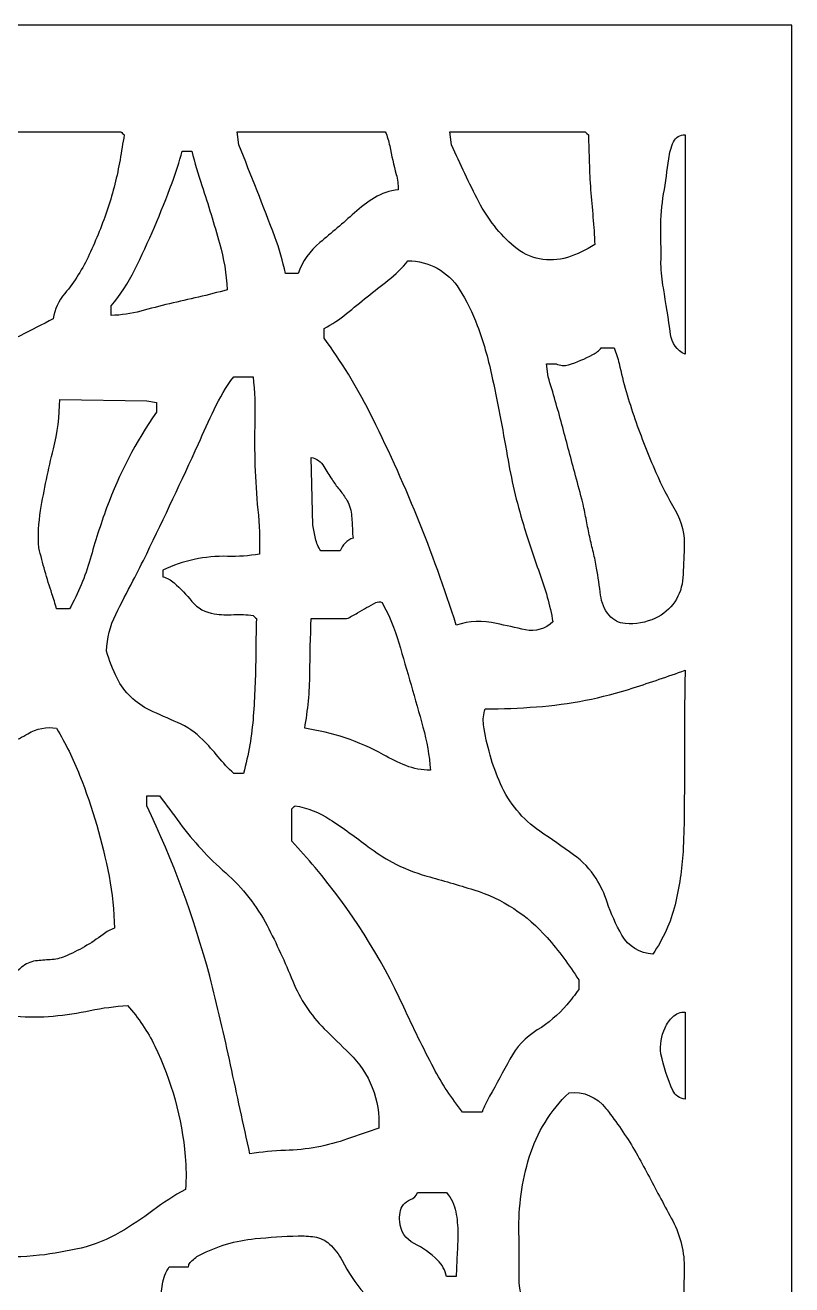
# Model space of a CAD drawing. Header units: centimetres. Extents: x -15.8 to -8.8, y -2 to 9.
# Drawn here: x -13 to -8.79, y 2.09 to 9 of the extents above; entities that cross this region are included whole.
import ezdxf

# ---------------------------------------------------------------- set-up
doc = ezdxf.new("R2010")
doc.units = ezdxf.units.CM
doc.header["$MEASUREMENT"] = 0
doc.layers.add('layer 1', color=7, linetype='Continuous')

msp = doc.modelspace()

# ---------------------------------------------------------------- linework, layer by layer
at = {"layer": 'layer 1', "color": 250}
for points, knots in [([(-15.79029, 9.00077), (-15.79029, 9.00077), (-8.78773, 9.00077), (-8.78773, 9.00077), (-8.78773, 9.00077), (-8.78773, 9.00077), (-8.78773, -1.97621), (-8.78773, -1.97621), (-8.78773, -1.97621), (-8.78773, -1.97621), (-15.79029, -1.97621), (-15.79029, -1.97621), (-15.79029, -1.97621), (-15.79029, -1.97621), (-15.79029, 9.00077), (-15.79029, 9.00077)], [0, 0, 0, 0, 0.2, 0.2, 0.2, 0.2, 0.4, 0.4, 0.4, 0.4, 0.6, 0.6, 0.6, 0.6, 1, 1, 1, 1]), ([(-13.90566, 8.4159), (-13.9185, 8.31853), (-13.93026, 8.22102), (-13.94095, 8.12339), (-13.94095, 8.12339), (-13.95166, 8.02558), (-13.96368, 7.92793), (-13.97699, 7.83045), (-13.97699, 7.83045), (-13.99147, 7.73325), (-14.00783, 7.63634), (-14.02605, 7.53978), (-14.02605, 7.53978), (-14.04428, 7.44315), (-14.05727, 7.34561), (-14.06498, 7.24758), (-14.06498, 7.24758), (-13.99053, 7.22092), (-13.91215, 7.20702), (-13.83308, 7.20644), (-13.83308, 7.20644), (-13.70085, 7.20547), (-13.56864, 7.2039), (-13.43644, 7.20172), (-13.43644, 7.20172), (-13.29349, 7.19937), (-13.15219, 7.23181), (-13.02459, 7.29629), (-13.02459, 7.29629), (-12.96404, 7.32689), (-12.90368, 7.35785), (-12.84351, 7.38919), (-12.84351, 7.38919), (-12.83506, 7.44007), (-12.81327, 7.48783), (-12.78037, 7.52756), (-12.78037, 7.52756), (-12.72641, 7.59273), (-12.68106, 7.66456), (-12.64543, 7.7413), (-12.64543, 7.7413), (-12.60686, 7.82436), (-12.57296, 7.9095), (-12.54387, 7.99634), (-12.54387, 7.99634), (-12.51477, 8.08323), (-12.49234, 8.17222), (-12.47681, 8.26253), (-12.47681, 8.26253), (-12.46903, 8.30773), (-12.46143, 8.35296), (-12.454, 8.39823), (-12.454, 8.39823), (-12.45697, 8.40117), (-12.45993, 8.40412), (-12.46288, 8.40707), (-12.46288, 8.40707), (-12.46582, 8.41002), (-12.46877, 8.41296), (-12.47171, 8.4159), (-12.47171, 8.4159), (-12.47171, 8.4159), (-13.90566, 8.4159), (-13.90566, 8.4159), (-13.90566, 8.4159), (-13.90566, 8.4159), (-13.90566, 8.4159), (-13.90566, 8.4159)], [0, 0, 0, 0, 0.0555556, 0.0555556, 0.0555556, 0.0555556, 0.1111111, 0.1111111, 0.1111111, 0.1111111, 0.1666667, 0.1666667, 0.1666667, 0.1666667, 0.2222222, 0.2222222, 0.2222222, 0.2222222, 0.2777778, 0.2777778, 0.2777778, 0.2777778, 0.3333333, 0.3333333, 0.3333333, 0.3333333, 0.3888889, 0.3888889, 0.3888889, 0.3888889, 0.4444444, 0.4444444, 0.4444444, 0.4444444, 0.5, 0.5, 0.5, 0.5, 0.5555556, 0.5555556, 0.5555556, 0.5555556, 0.6111111, 0.6111111, 0.6111111, 0.6111111, 0.6666667, 0.6666667, 0.6666667, 0.6666667, 0.7222222, 0.7222222, 0.7222222, 0.7222222, 0.7777778, 0.7777778, 0.7777778, 0.7777778, 0.8333333, 0.8333333, 0.8333333, 0.8333333, 0.8888889, 0.8888889, 0.8888889, 0.8888889, 1, 1, 1, 1]), ([(-11.49806, 7.63699), (-11.47552, 7.70385), (-11.43447, 7.76299), (-11.37972, 7.8075), (-11.37972, 7.8075), (-11.31511, 7.86002), (-11.25189, 7.91421), (-11.19013, 7.97005), (-11.19013, 7.97005), (-11.15597, 8.00092), (-11.11903, 8.02859), (-11.07979, 8.05269), (-11.07979, 8.05269), (-11.04015, 8.07703), (-10.99557, 8.09226), (-10.94933, 8.09726), (-10.94933, 8.09726), (-10.94908, 8.1257), (-10.95268, 8.15405), (-10.96006, 8.18153), (-10.96006, 8.18153), (-10.9739, 8.23314), (-10.98592, 8.28522), (-10.9961, 8.33768), (-10.9961, 8.33768), (-11.00131, 8.36453), (-11.00936, 8.39075), (-11.0201, 8.4159), (-11.0201, 8.4159), (-11.0201, 8.4159), (-11.83441, 8.4159), (-11.83441, 8.4159), (-11.83441, 8.4159), (-11.83441, 8.4159), (-11.82522, 8.3443), (-11.82522, 8.3443), (-11.82522, 8.3443), (-11.75649, 8.17657), (-11.69023, 8.00783), (-11.62645, 7.83816), (-11.62645, 7.83816), (-11.60187, 7.77277), (-11.58263, 7.70548), (-11.56892, 7.63699), (-11.56892, 7.63699), (-11.56892, 7.63699), (-11.49806, 7.63699), (-11.49806, 7.63699)], [0, 0, 0, 0, 0.0769231, 0.0769231, 0.0769231, 0.0769231, 0.1538462, 0.1538462, 0.1538462, 0.1538462, 0.2307692, 0.2307692, 0.2307692, 0.2307692, 0.3076923, 0.3076923, 0.3076923, 0.3076923, 0.3846154, 0.3846154, 0.3846154, 0.3846154, 0.4615385, 0.4615385, 0.4615385, 0.4615385, 0.5384615, 0.5384615, 0.5384615, 0.5384615, 0.6153846, 0.6153846, 0.6153846, 0.6153846, 0.6923077, 0.6923077, 0.6923077, 0.6923077, 0.7692308, 0.7692308, 0.7692308, 0.7692308, 0.8461538, 0.8461538, 0.8461538, 0.8461538, 1, 1, 1, 1]), ([(-9.92253, 8.4159), (-9.92253, 8.4159), (-10.66608, 8.4159), (-10.66608, 8.4159), (-10.66608, 8.4159), (-10.66608, 8.4159), (-10.65637, 8.34386), (-10.65637, 8.34386), (-10.65637, 8.34386), (-10.60974, 8.23783), (-10.55974, 8.13333), (-10.50643, 8.03049), (-10.50643, 8.03049), (-10.458, 7.93707), (-10.39199, 7.85392), (-10.31197, 7.78558), (-10.31197, 7.78558), (-10.23131, 7.71672), (-10.12098, 7.69425), (-10.01985, 7.72618), (-10.01985, 7.72618), (-9.96687, 7.74289), (-9.91633, 7.76646), (-9.86948, 7.79631), (-9.86948, 7.79631), (-9.87173, 7.84653), (-9.87509, 7.89669), (-9.87957, 7.94676), (-9.87957, 7.94676), (-9.88404, 7.99682), (-9.88837, 8.04689), (-9.89257, 8.09697), (-9.89257, 8.09697), (-9.89613, 8.1471), (-9.89863, 8.1973), (-9.90006, 8.24754), (-9.90006, 8.24754), (-9.90149, 8.29777), (-9.90309, 8.348), (-9.90485, 8.39823), (-9.90485, 8.39823), (-9.90485, 8.39823), (-9.9137, 8.40707), (-9.9137, 8.40707), (-9.9137, 8.40707), (-9.9137, 8.40707), (-9.92253, 8.4159), (-9.92253, 8.4159)], [0, 0, 0, 0, 0.0769231, 0.0769231, 0.0769231, 0.0769231, 0.1538462, 0.1538462, 0.1538462, 0.1538462, 0.2307692, 0.2307692, 0.2307692, 0.2307692, 0.3076923, 0.3076923, 0.3076923, 0.3076923, 0.3846154, 0.3846154, 0.3846154, 0.3846154, 0.4615385, 0.4615385, 0.4615385, 0.4615385, 0.5384615, 0.5384615, 0.5384615, 0.5384615, 0.6153846, 0.6153846, 0.6153846, 0.6153846, 0.6923077, 0.6923077, 0.6923077, 0.6923077, 0.7692308, 0.7692308, 0.7692308, 0.7692308, 0.8461538, 0.8461538, 0.8461538, 0.8461538, 1, 1, 1, 1]), ([(-9.37379, 8.39823), (-9.4008, 8.39985), (-9.426, 8.38471), (-9.43721, 8.36008), (-9.43721, 8.36008), (-9.45064, 8.3306), (-9.45956, 8.29927), (-9.46366, 8.26713), (-9.46366, 8.26713), (-9.47184, 8.20312), (-9.48115, 8.13926), (-9.49157, 8.07559), (-9.49157, 8.07559), (-9.50201, 8.01181), (-9.50722, 7.94729), (-9.50713, 7.88265), (-9.50713, 7.88265), (-9.5071, 7.85054), (-9.50667, 7.81843), (-9.50588, 7.78632), (-9.50588, 7.78632), (-9.50508, 7.75421), (-9.5053, 7.72209), (-9.50651, 7.68999), (-9.50651, 7.68999), (-9.50532, 7.64574), (-9.50088, 7.60165), (-9.49324, 7.55805), (-9.49324, 7.55805), (-9.47841, 7.47348), (-9.46531, 7.38861), (-9.45394, 7.3035), (-9.45394, 7.3035), (-9.44755, 7.25584), (-9.41738, 7.21473), (-9.37379, 7.19442), (-9.37379, 7.19442), (-9.37379, 7.19442), (-9.37379, 8.39823), (-9.37379, 8.39823)], [0, 0, 0, 0, 0.0909091, 0.0909091, 0.0909091, 0.0909091, 0.1818182, 0.1818182, 0.1818182, 0.1818182, 0.2727273, 0.2727273, 0.2727273, 0.2727273, 0.3636364, 0.3636364, 0.3636364, 0.3636364, 0.4545455, 0.4545455, 0.4545455, 0.4545455, 0.5454545, 0.5454545, 0.5454545, 0.5454545, 0.6363636, 0.6363636, 0.6363636, 0.6363636, 0.7272727, 0.7272727, 0.7272727, 0.7272727, 0.8181818, 0.8181818, 0.8181818, 0.8181818, 1, 1, 1, 1]), ([(-12.13535, 8.3097), (-12.15138, 8.2506), (-12.17003, 8.19223), (-12.19124, 8.13478), (-12.19124, 8.13478), (-12.25144, 7.97176), (-12.32014, 7.81199), (-12.39706, 7.65616), (-12.39706, 7.65616), (-12.43173, 7.58594), (-12.47463, 7.52008), (-12.52486, 7.45999), (-12.52486, 7.45999), (-12.52486, 7.45999), (-12.52486, 7.4069), (-12.52486, 7.4069), (-12.52486, 7.4069), (-12.47033, 7.40908), (-12.41621, 7.41717), (-12.36343, 7.43105), (-12.36343, 7.43105), (-12.31081, 7.4449), (-12.25811, 7.45842), (-12.20533, 7.47163), (-12.20533, 7.47163), (-12.15218, 7.48407), (-12.09899, 7.49629), (-12.04574, 7.50831), (-12.04574, 7.50831), (-11.99267, 7.52029), (-11.93993, 7.53369), (-11.88758, 7.54851), (-11.88758, 7.54851), (-11.89274, 7.63472), (-11.90707, 7.72013), (-11.93032, 7.80331), (-11.93032, 7.80331), (-11.96006, 7.9097), (-11.99236, 8.01536), (-12.0272, 8.12019), (-12.0272, 8.12019), (-12.04795, 8.18264), (-12.06633, 8.24585), (-12.08229, 8.3097), (-12.08229, 8.3097), (-12.08229, 8.3097), (-12.13535, 8.3097), (-12.13535, 8.3097), (-12.13535, 8.3097), (-12.13535, 8.3097), (-12.13535, 8.3097), (-12.13535, 8.3097)], [0, 0, 0, 0, 0.0714286, 0.0714286, 0.0714286, 0.0714286, 0.1428571, 0.1428571, 0.1428571, 0.1428571, 0.2142857, 0.2142857, 0.2142857, 0.2142857, 0.2857143, 0.2857143, 0.2857143, 0.2857143, 0.3571429, 0.3571429, 0.3571429, 0.3571429, 0.4285714, 0.4285714, 0.4285714, 0.4285714, 0.5, 0.5, 0.5, 0.5, 0.5714286, 0.5714286, 0.5714286, 0.5714286, 0.6428571, 0.6428571, 0.6428571, 0.6428571, 0.7142857, 0.7142857, 0.7142857, 0.7142857, 0.7857143, 0.7857143, 0.7857143, 0.7857143, 0.8571429, 0.8571429, 0.8571429, 0.8571429, 1, 1, 1, 1]), ([(-11.35643, 7.33605), (-11.35643, 7.33605), (-11.35643, 7.28299), (-11.35643, 7.28299), (-11.35643, 7.28299), (-11.26197, 7.15478), (-11.17844, 7.01885), (-11.10674, 6.87665), (-11.10674, 6.87665), (-10.91697, 6.50034), (-10.75776, 6.1093), (-10.63067, 5.70746), (-10.63067, 5.70746), (-10.55942, 5.73045), (-10.48323, 5.73371), (-10.41026, 5.71692), (-10.41026, 5.71692), (-10.35724, 5.7047), (-10.30411, 5.69292), (-10.2509, 5.68155), (-10.2509, 5.68155), (-10.19631, 5.66991), (-10.13956, 5.68624), (-10.09956, 5.72517), (-10.09956, 5.72517), (-10.11665, 5.81682), (-10.1414, 5.90686), (-10.17356, 5.99437), (-10.17356, 5.99437), (-10.20567, 6.08173), (-10.23512, 6.17006), (-10.2619, 6.25921), (-10.2619, 6.25921), (-10.29911, 6.38317), (-10.32869, 6.50932), (-10.35045, 6.6369), (-10.35045, 6.6369), (-10.37593, 6.78631), (-10.40467, 6.93514), (-10.43662, 7.08331), (-10.43662, 7.08331), (-10.45634, 7.17473), (-10.48257, 7.2646), (-10.51513, 7.35228), (-10.51513, 7.35228), (-10.54108, 7.42212), (-10.57422, 7.48906), (-10.61404, 7.55204), (-10.61404, 7.55204), (-10.67527, 7.64885), (-10.78163, 7.70762), (-10.89617, 7.70784), (-10.89617, 7.70784), (-10.92757, 7.66758), (-10.9639, 7.63142), (-11.0043, 7.60021), (-11.0043, 7.60021), (-11.08151, 7.54056), (-11.15772, 7.47964), (-11.23291, 7.41747), (-11.23291, 7.41747), (-11.27103, 7.38596), (-11.31245, 7.35865), (-11.35643, 7.33605), (-11.35643, 7.33605), (-11.35643, 7.33605), (-11.35643, 7.33605), (-11.35643, 7.33605)], [0, 0, 0, 0, 0.0555556, 0.0555556, 0.0555556, 0.0555556, 0.1111111, 0.1111111, 0.1111111, 0.1111111, 0.1666667, 0.1666667, 0.1666667, 0.1666667, 0.2222222, 0.2222222, 0.2222222, 0.2222222, 0.2777778, 0.2777778, 0.2777778, 0.2777778, 0.3333333, 0.3333333, 0.3333333, 0.3333333, 0.3888889, 0.3888889, 0.3888889, 0.3888889, 0.4444444, 0.4444444, 0.4444444, 0.4444444, 0.5, 0.5, 0.5, 0.5, 0.5555556, 0.5555556, 0.5555556, 0.5555556, 0.6111111, 0.6111111, 0.6111111, 0.6111111, 0.6666667, 0.6666667, 0.6666667, 0.6666667, 0.7222222, 0.7222222, 0.7222222, 0.7222222, 0.7777778, 0.7777778, 0.7777778, 0.7777778, 0.8333333, 0.8333333, 0.8333333, 0.8333333, 0.8888889, 0.8888889, 0.8888889, 0.8888889, 1, 1, 1, 1]), ([(-9.83405, 7.22986), (-9.84683, 7.21445), (-9.86246, 7.20166), (-9.88009, 7.19219), (-9.88009, 7.19219), (-9.92279, 7.16925), (-9.96764, 7.15053), (-10.01397, 7.13629), (-10.01397, 7.13629), (-10.03642, 7.12939), (-10.06067, 7.1312), (-10.08185, 7.14135), (-10.08185, 7.14135), (-10.08185, 7.14135), (-10.13498, 7.14135), (-10.13498, 7.14135), (-10.13498, 7.14135), (-10.13498, 7.14135), (-10.12579, 7.06972), (-10.12579, 7.06972), (-10.12579, 7.06972), (-10.09871, 6.98299), (-10.07349, 6.8957), (-10.05018, 6.80789), (-10.05018, 6.80789), (-10.02692, 6.72028), (-10.00358, 6.6327), (-9.98018, 6.54514), (-9.98018, 6.54514), (-9.96661, 6.49666), (-9.95346, 6.44806), (-9.9407, 6.39936), (-9.9407, 6.39936), (-9.93831, 6.39026), (-9.93608, 6.38111), (-9.93401, 6.37193), (-9.93401, 6.37193), (-9.92749, 6.34156), (-9.9213, 6.31112), (-9.91544, 6.28062), (-9.91544, 6.28062), (-9.90971, 6.25078), (-9.90372, 6.22098), (-9.89748, 6.19124), (-9.89748, 6.19124), (-9.89118, 6.16274), (-9.88454, 6.13432), (-9.87754, 6.10598), (-9.87754, 6.10598), (-9.87054, 6.07764), (-9.86451, 6.04906), (-9.85946, 6.02031), (-9.85946, 6.02031), (-9.85125, 5.97082), (-9.84406, 5.92117), (-9.8379, 5.87139), (-9.8379, 5.87139), (-9.83289, 5.83092), (-9.81647, 5.79275), (-9.79053, 5.76129), (-9.79053, 5.76129), (-9.76858, 5.73468), (-9.73678, 5.71816), (-9.70239, 5.71553), (-9.70239, 5.71553), (-9.64568, 5.71117), (-9.58881, 5.72141), (-9.53718, 5.74527), (-9.53718, 5.74527), (-9.44945, 5.78565), (-9.39133, 5.87118), (-9.38619, 5.96762), (-9.38619, 5.96762), (-9.38331, 6.0214), (-9.38066, 6.07519), (-9.37823, 6.12899), (-9.37823, 6.12899), (-9.37491, 6.20241), (-9.39257, 6.27522), (-9.42916, 6.33896), (-9.42916, 6.33896), (-9.46755, 6.40585), (-9.50263, 6.47459), (-9.53427, 6.54493), (-9.53427, 6.54493), (-9.57643, 6.64144), (-9.61486, 6.73955), (-9.64948, 6.83903), (-9.64948, 6.83903), (-9.68411, 6.93855), (-9.71317, 7.03992), (-9.73654, 7.14266), (-9.73654, 7.14266), (-9.74328, 7.17234), (-9.7522, 7.20148), (-9.76321, 7.22986), (-9.76321, 7.22986), (-9.76321, 7.22986), (-9.83405, 7.22986), (-9.83405, 7.22986), (-9.83405, 7.22986), (-9.83405, 7.22986), (-9.83405, 7.22986), (-9.83405, 7.22986)], [0, 0, 0, 0, 0.037037, 0.037037, 0.037037, 0.037037, 0.0740741, 0.0740741, 0.0740741, 0.0740741, 0.1111111, 0.1111111, 0.1111111, 0.1111111, 0.1481481, 0.1481481, 0.1481481, 0.1481481, 0.1851852, 0.1851852, 0.1851852, 0.1851852, 0.2222222, 0.2222222, 0.2222222, 0.2222222, 0.2592593, 0.2592593, 0.2592593, 0.2592593, 0.2962963, 0.2962963, 0.2962963, 0.2962963, 0.3333333, 0.3333333, 0.3333333, 0.3333333, 0.3703704, 0.3703704, 0.3703704, 0.3703704, 0.4074074, 0.4074074, 0.4074074, 0.4074074, 0.4444444, 0.4444444, 0.4444444, 0.4444444, 0.4814815, 0.4814815, 0.4814815, 0.4814815, 0.5185185, 0.5185185, 0.5185185, 0.5185185, 0.5555556, 0.5555556, 0.5555556, 0.5555556, 0.5925926, 0.5925926, 0.5925926, 0.5925926, 0.6296296, 0.6296296, 0.6296296, 0.6296296, 0.6666667, 0.6666667, 0.6666667, 0.6666667, 0.7037037, 0.7037037, 0.7037037, 0.7037037, 0.7407407, 0.7407407, 0.7407407, 0.7407407, 0.7777778, 0.7777778, 0.7777778, 0.7777778, 0.8148148, 0.8148148, 0.8148148, 0.8148148, 0.8518519, 0.8518519, 0.8518519, 0.8518519, 0.8888889, 0.8888889, 0.8888889, 0.8888889, 0.9259259, 0.9259259, 0.9259259, 0.9259259, 1, 1, 1, 1]), ([(-11.85213, 4.89312), (-11.85213, 4.89312), (-11.79901, 4.89312), (-11.79901, 4.89312), (-11.79901, 4.89312), (-11.77096, 4.99624), (-11.75284, 5.10178), (-11.7449, 5.20835), (-11.7449, 5.20835), (-11.73697, 5.3147), (-11.73255, 5.42128), (-11.73165, 5.52792), (-11.73165, 5.52792), (-11.73105, 5.59956), (-11.72991, 5.67121), (-11.72824, 5.74283), (-11.72824, 5.74283), (-11.73413, 5.74874), (-11.74003, 5.75463), (-11.74594, 5.76052), (-11.74594, 5.76052), (-11.78129, 5.76521), (-11.81699, 5.76662), (-11.8526, 5.76473), (-11.8526, 5.76473), (-11.88821, 5.76283), (-11.92393, 5.76434), (-11.95925, 5.76925), (-11.95925, 5.76925), (-12.00732, 5.77592), (-12.05118, 5.80037), (-12.08213, 5.83775), (-12.08213, 5.83775), (-12.1121, 5.87391), (-12.14472, 5.90778), (-12.17973, 5.93908), (-12.17973, 5.93908), (-12.1975, 5.95495), (-12.21866, 5.96655), (-12.24161, 5.97297), (-12.24161, 5.97297), (-12.24161, 5.97297), (-12.24161, 6.0084), (-12.24161, 6.0084), (-12.24161, 6.0084), (-12.13118, 6.06185), (-12.00951, 6.08807), (-11.88687, 6.08486), (-11.88687, 6.08486), (-11.82784, 6.08331), (-11.7688, 6.08733), (-11.71053, 6.09687), (-11.71053, 6.09687), (-11.70905, 6.17817), (-11.71222, 6.25948), (-11.72002, 6.34043), (-11.72002, 6.34043), (-11.72782, 6.42131), (-11.73306, 6.50244), (-11.73573, 6.58366), (-11.73573, 6.58366), (-11.73839, 6.6648), (-11.73862, 6.74602), (-11.73642, 6.82718), (-11.73642, 6.82718), (-11.73421, 6.90842), (-11.73739, 6.9897), (-11.74594, 7.07052), (-11.74594, 7.07052), (-11.74594, 7.07052), (-11.85213, 7.07052), (-11.85213, 7.07052), (-11.85213, 7.07052), (-11.89416, 7.01486), (-11.93022, 6.95494), (-11.95972, 6.89173), (-11.95972, 6.89173), (-11.98912, 6.82871), (-12.01798, 6.76542), (-12.04627, 6.70188), (-12.04627, 6.70188), (-12.13888, 6.50001), (-12.23359, 6.29911), (-12.33037, 6.09919), (-12.33037, 6.09919), (-12.35464, 6.04906), (-12.37985, 5.99938), (-12.40599, 5.95019), (-12.40599, 5.95019), (-12.43842, 5.88923), (-12.46989, 5.82776), (-12.50036, 5.7658), (-12.50036, 5.7658), (-12.53119, 5.70314), (-12.54835, 5.63467), (-12.55071, 5.56487), (-12.55071, 5.56487), (-12.53622, 5.5133), (-12.51677, 5.46325), (-12.49263, 5.41543), (-12.49263, 5.41543), (-12.45403, 5.339), (-12.3911, 5.27764), (-12.31369, 5.24103), (-12.31369, 5.24103), (-12.26325, 5.21717), (-12.21236, 5.19428), (-12.16105, 5.17236), (-12.16105, 5.17236), (-12.10927, 5.15024), (-12.06224, 5.11831), (-12.02257, 5.07835), (-12.02257, 5.07835), (-11.993, 5.04856), (-11.96489, 5.01734), (-11.93835, 4.98482), (-11.93835, 4.98482), (-11.91179, 4.95227), (-11.88297, 4.92164), (-11.85213, 4.89312), (-11.85213, 4.89312), (-11.85213, 4.89312), (-11.85213, 4.89312), (-11.85213, 4.89312)], [0, 0, 0, 0, 0.03125, 0.03125, 0.03125, 0.03125, 0.0625, 0.0625, 0.0625, 0.0625, 0.09375, 0.09375, 0.09375, 0.09375, 0.125, 0.125, 0.125, 0.125, 0.15625, 0.15625, 0.15625, 0.15625, 0.1875, 0.1875, 0.1875, 0.1875, 0.21875, 0.21875, 0.21875, 0.21875, 0.25, 0.25, 0.25, 0.25, 0.28125, 0.28125, 0.28125, 0.28125, 0.3125, 0.3125, 0.3125, 0.3125, 0.34375, 0.34375, 0.34375, 0.34375, 0.375, 0.375, 0.375, 0.375, 0.40625, 0.40625, 0.40625, 0.40625, 0.4375, 0.4375, 0.4375, 0.4375, 0.46875, 0.46875, 0.46875, 0.46875, 0.5, 0.5, 0.5, 0.5, 0.53125, 0.53125, 0.53125, 0.53125, 0.5625, 0.5625, 0.5625, 0.5625, 0.59375, 0.59375, 0.59375, 0.59375, 0.625, 0.625, 0.625, 0.625, 0.65625, 0.65625, 0.65625, 0.65625, 0.6875, 0.6875, 0.6875, 0.6875, 0.71875, 0.71875, 0.71875, 0.71875, 0.75, 0.75, 0.75, 0.75, 0.78125, 0.78125, 0.78125, 0.78125, 0.8125, 0.8125, 0.8125, 0.8125, 0.84375, 0.84375, 0.84375, 0.84375, 0.875, 0.875, 0.875, 0.875, 0.90625, 0.90625, 0.90625, 0.90625, 0.9375, 0.9375, 0.9375, 0.9375, 1, 1, 1, 1]), ([(-12.27697, 6.87578), (-12.27697, 6.87578), (-12.27697, 6.92891), (-12.27697, 6.92891), (-12.27697, 6.92891), (-12.27697, 6.92891), (-12.32947, 6.93766), (-12.32947, 6.93766), (-12.32947, 6.93766), (-12.32947, 6.93766), (-12.8081, 6.94663), (-12.8081, 6.94663), (-12.8081, 6.94663), (-12.80841, 6.85481), (-12.81992, 6.76334), (-12.84239, 6.67431), (-12.84239, 6.67431), (-12.87049, 6.56295), (-12.89402, 6.4505), (-12.91291, 6.33721), (-12.91291, 6.33721), (-12.92423, 6.26937), (-12.92761, 6.20045), (-12.92298, 6.13182), (-12.92298, 6.13182), (-12.91226, 6.08944), (-12.90102, 6.04718), (-12.88927, 6.00507), (-12.88927, 6.00507), (-12.87751, 5.96296), (-12.8646, 5.92117), (-12.85054, 5.87976), (-12.85054, 5.87976), (-12.84586, 5.86596), (-12.84138, 5.85209), (-12.8371, 5.83816), (-12.8371, 5.83816), (-12.83284, 5.82422), (-12.82907, 5.81013), (-12.82581, 5.79592), (-12.82581, 5.79592), (-12.82581, 5.79592), (-12.75495, 5.79592), (-12.75495, 5.79592), (-12.75495, 5.79592), (-12.70618, 5.88224), (-12.66788, 5.97403), (-12.64085, 6.06941), (-12.64085, 6.06941), (-12.6139, 6.16447), (-12.58369, 6.25858), (-12.55026, 6.35157), (-12.55026, 6.35157), (-12.48194, 6.53725), (-12.39007, 6.71344), (-12.27697, 6.87578), (-12.27697, 6.87578), (-12.27697, 6.87578), (-12.27697, 6.87578), (-12.27697, 6.87578)], [0, 0, 0, 0, 0.0625, 0.0625, 0.0625, 0.0625, 0.125, 0.125, 0.125, 0.125, 0.1875, 0.1875, 0.1875, 0.1875, 0.25, 0.25, 0.25, 0.25, 0.3125, 0.3125, 0.3125, 0.3125, 0.375, 0.375, 0.375, 0.375, 0.4375, 0.4375, 0.4375, 0.4375, 0.5, 0.5, 0.5, 0.5, 0.5625, 0.5625, 0.5625, 0.5625, 0.625, 0.625, 0.625, 0.625, 0.6875, 0.6875, 0.6875, 0.6875, 0.75, 0.75, 0.75, 0.75, 0.8125, 0.8125, 0.8125, 0.8125, 0.875, 0.875, 0.875, 0.875, 1, 1, 1, 1]), ([(-11.4273, 6.62798), (-11.4273, 6.62798), (-11.41827, 6.25548), (-11.41827, 6.25548), (-11.41827, 6.25548), (-11.41331, 6.23126), (-11.40825, 6.20705), (-11.40309, 6.18287), (-11.40309, 6.18287), (-11.39787, 6.15847), (-11.38806, 6.13529), (-11.37415, 6.11457), (-11.37415, 6.11457), (-11.37415, 6.11457), (-11.26799, 6.11457), (-11.26799, 6.11457), (-11.26799, 6.11457), (-11.25577, 6.14734), (-11.22989, 6.17321), (-11.19712, 6.18543), (-11.19712, 6.18543), (-11.19897, 6.20003), (-11.20008, 6.21471), (-11.20046, 6.22942), (-11.20046, 6.22942), (-11.20121, 6.25868), (-11.20314, 6.2879), (-11.20626, 6.31701), (-11.20626, 6.31701), (-11.20941, 6.34649), (-11.21929, 6.37485), (-11.23514, 6.3999), (-11.23514, 6.3999), (-11.24688, 6.41845), (-11.2598, 6.43622), (-11.27383, 6.4531), (-11.27383, 6.4531), (-11.28785, 6.46997), (-11.30081, 6.48771), (-11.31264, 6.5062), (-11.31264, 6.5062), (-11.32798, 6.53017), (-11.34293, 6.55439), (-11.35747, 6.57886), (-11.35747, 6.57886), (-11.3727, 6.60443), (-11.39808, 6.6223), (-11.4273, 6.62798)], [0, 0, 0, 0, 0.0769231, 0.0769231, 0.0769231, 0.0769231, 0.1538462, 0.1538462, 0.1538462, 0.1538462, 0.2307692, 0.2307692, 0.2307692, 0.2307692, 0.3076923, 0.3076923, 0.3076923, 0.3076923, 0.3846154, 0.3846154, 0.3846154, 0.3846154, 0.4615385, 0.4615385, 0.4615385, 0.4615385, 0.5384615, 0.5384615, 0.5384615, 0.5384615, 0.6153846, 0.6153846, 0.6153846, 0.6153846, 0.6923077, 0.6923077, 0.6923077, 0.6923077, 0.7692308, 0.7692308, 0.7692308, 0.7692308, 0.8461538, 0.8461538, 0.8461538, 0.8461538, 1, 1, 1, 1]), ([(-11.4273, 5.74283), (-11.43116, 5.64235), (-11.43352, 5.54181), (-11.43437, 5.44125), (-11.43437, 5.44125), (-11.43522, 5.34052), (-11.4447, 5.24003), (-11.46269, 5.14092), (-11.46269, 5.14092), (-11.38701, 5.12997), (-11.31246, 5.11232), (-11.23991, 5.08817), (-11.23991, 5.08817), (-11.16734, 5.06401), (-11.09721, 5.03301), (-11.03051, 4.9956), (-11.03051, 4.9956), (-10.99062, 4.97323), (-10.94937, 4.95339), (-10.90699, 4.9362), (-10.90699, 4.9362), (-10.86422, 4.91886), (-10.81843, 4.91024), (-10.77229, 4.91084), (-10.77229, 4.91084), (-10.77784, 4.99075), (-10.79153, 5.06987), (-10.81315, 5.147), (-10.81315, 5.147), (-10.85647, 5.30157), (-10.9006, 5.45591), (-10.94553, 5.61002), (-10.94553, 5.61002), (-10.96797, 5.687), (-10.99891, 5.76123), (-11.03779, 5.83136), (-11.03779, 5.83136), (-11.04884, 5.83663), (-11.06171, 5.83639), (-11.07253, 5.8307), (-11.07253, 5.8307), (-11.10632, 5.81294), (-11.13954, 5.79415), (-11.17216, 5.77436), (-11.17216, 5.77436), (-11.19159, 5.76257), (-11.21176, 5.75203), (-11.23255, 5.74283), (-11.23255, 5.74283), (-11.23255, 5.74283), (-11.4273, 5.74283), (-11.4273, 5.74283), (-11.4273, 5.74283), (-11.4273, 5.74283), (-11.4273, 5.74283), (-11.4273, 5.74283)], [0, 0, 0, 0, 0.0666667, 0.0666667, 0.0666667, 0.0666667, 0.1333333, 0.1333333, 0.1333333, 0.1333333, 0.2, 0.2, 0.2, 0.2, 0.2666667, 0.2666667, 0.2666667, 0.2666667, 0.3333333, 0.3333333, 0.3333333, 0.3333333, 0.4, 0.4, 0.4, 0.4, 0.4666667, 0.4666667, 0.4666667, 0.4666667, 0.5333333, 0.5333333, 0.5333333, 0.5333333, 0.6, 0.6, 0.6, 0.6, 0.6666667, 0.6666667, 0.6666667, 0.6666667, 0.7333333, 0.7333333, 0.7333333, 0.7333333, 0.8, 0.8, 0.8, 0.8, 0.8666667, 0.8666667, 0.8666667, 0.8666667, 1, 1, 1, 1]), ([(-10.48054, 5.15924), (-10.46426, 5.0476), (-10.4329, 4.93872), (-10.38727, 4.83553), (-10.38727, 4.83553), (-10.34097, 4.73083), (-10.26649, 4.64111), (-10.17206, 4.57636), (-10.17206, 4.57636), (-10.1096, 4.53353), (-10.0475, 4.49016), (-9.98578, 4.44627), (-9.98578, 4.44627), (-9.9365, 4.41124), (-9.89459, 4.36685), (-9.86244, 4.31565), (-9.86244, 4.31565), (-9.83712, 4.27532), (-9.81675, 4.23206), (-9.80179, 4.18684), (-9.80179, 4.18684), (-9.78093, 4.12373), (-9.75376, 4.06289), (-9.7207, 4.00522), (-9.7207, 4.00522), (-9.68551, 3.94389), (-9.62146, 3.90484), (-9.55082, 3.90174), (-9.55082, 3.90174), (-9.49447, 3.98379), (-9.45324, 4.07523), (-9.42906, 4.17179), (-9.42906, 4.17179), (-9.40501, 4.26781), (-9.39033, 4.36592), (-9.38524, 4.46477), (-9.38524, 4.46477), (-9.38181, 4.53124), (-9.37963, 4.59777), (-9.37872, 4.66432), (-9.37872, 4.66432), (-9.37775, 4.79685), (-9.37728, 4.92939), (-9.37732, 5.06192), (-9.37732, 5.06192), (-9.37735, 5.19448), (-9.37618, 5.32704), (-9.37379, 5.45957), (-9.37379, 5.45957), (-9.468, 5.42566), (-9.56276, 5.39333), (-9.65805, 5.36261), (-9.65805, 5.36261), (-9.83061, 5.30696), (-10.00922, 5.27202), (-10.19004, 5.25851), (-10.19004, 5.25851), (-10.28365, 5.25153), (-10.37749, 5.24774), (-10.47136, 5.24718), (-10.47136, 5.24718), (-10.48139, 5.21901), (-10.48455, 5.18887), (-10.48054, 5.15924), (-10.48054, 5.15924), (-10.48054, 5.15924), (-10.48054, 5.15924), (-10.48054, 5.15924)], [0, 0, 0, 0, 0.0555556, 0.0555556, 0.0555556, 0.0555556, 0.1111111, 0.1111111, 0.1111111, 0.1111111, 0.1666667, 0.1666667, 0.1666667, 0.1666667, 0.2222222, 0.2222222, 0.2222222, 0.2222222, 0.2777778, 0.2777778, 0.2777778, 0.2777778, 0.3333333, 0.3333333, 0.3333333, 0.3333333, 0.3888889, 0.3888889, 0.3888889, 0.3888889, 0.4444444, 0.4444444, 0.4444444, 0.4444444, 0.5, 0.5, 0.5, 0.5, 0.5555556, 0.5555556, 0.5555556, 0.5555556, 0.6111111, 0.6111111, 0.6111111, 0.6111111, 0.6666667, 0.6666667, 0.6666667, 0.6666667, 0.7222222, 0.7222222, 0.7222222, 0.7222222, 0.7777778, 0.7777778, 0.7777778, 0.7777778, 0.8333333, 0.8333333, 0.8333333, 0.8333333, 0.8888889, 0.8888889, 0.8888889, 0.8888889, 1, 1, 1, 1]), ([(-13.25062, 3.61851), (-13.23309, 3.62859), (-13.218, 3.64243), (-13.20646, 3.65905), (-13.20646, 3.65905), (-13.18227, 3.69388), (-13.15229, 3.72431), (-13.11784, 3.74904), (-13.11784, 3.74904), (-13.08307, 3.77398), (-13.04958, 3.80065), (-13.01748, 3.82895), (-13.01748, 3.82895), (-12.99593, 3.84795), (-12.96909, 3.85997), (-12.94055, 3.86338), (-12.94055, 3.86338), (-12.91364, 3.86661), (-12.88662, 3.86891), (-12.85954, 3.87029), (-12.85954, 3.87029), (-12.83228, 3.87168), (-12.80546, 3.87774), (-12.78024, 3.88821), (-12.78024, 3.88821), (-12.70526, 3.91936), (-12.63467, 3.96014), (-12.57024, 4.00955), (-12.57024, 4.00955), (-12.55118, 4.02417), (-12.52987, 4.03559), (-12.50716, 4.04336), (-12.50716, 4.04336), (-12.50882, 4.1391), (-12.5188, 4.2345), (-12.53699, 4.32851), (-12.53699, 4.32851), (-12.57365, 4.51799), (-12.62771, 4.70366), (-12.69851, 4.88321), (-12.69851, 4.88321), (-12.73372, 4.9725), (-12.77629, 5.05869), (-12.82581, 5.14092), (-12.82581, 5.14092), (-12.87989, 5.15074), (-12.93565, 5.14011), (-12.9823, 5.11104), (-12.9823, 5.11104), (-13.01234, 5.09232), (-13.04453, 5.07727), (-13.07814, 5.0662), (-13.07814, 5.0662), (-13.11406, 5.05438), (-13.14947, 5.04105), (-13.18427, 5.02627), (-13.18427, 5.02627), (-13.22925, 5.00715), (-13.26238, 4.96776), (-13.2735, 4.92018), (-13.2735, 4.92018), (-13.28147, 4.88605), (-13.28911, 4.85184), (-13.29641, 4.81757), (-13.29641, 4.81757), (-13.30459, 4.77928), (-13.31436, 4.74135), (-13.32569, 4.70388), (-13.32569, 4.70388), (-13.35589, 4.60394), (-13.38578, 4.50391), (-13.41537, 4.40379), (-13.41537, 4.40379), (-13.45595, 4.26661), (-13.49809, 4.12989), (-13.54175, 3.99366), (-13.54175, 3.99366), (-13.58541, 3.85743), (-13.62862, 3.72106), (-13.67138, 3.58454), (-13.67138, 3.58454), (-13.69274, 3.51649), (-13.71455, 3.44857), (-13.73679, 3.38079), (-13.73679, 3.38079), (-13.74817, 3.3473), (-13.7593, 3.31373), (-13.77018, 3.28009), (-13.77018, 3.28009), (-13.78111, 3.24632), (-13.78795, 3.21136), (-13.79055, 3.17597), (-13.79055, 3.17597), (-13.77379, 3.13989), (-13.75978, 3.10259), (-13.74865, 3.06439), (-13.74865, 3.06439), (-13.71712, 2.95619), (-13.68528, 2.84808), (-13.65313, 2.74006), (-13.65313, 2.74006), (-13.62394, 2.64201), (-13.58626, 2.54672), (-13.54048, 2.45524), (-13.54048, 2.45524), (-13.50317, 2.38067), (-13.44099, 2.32152), (-13.36464, 2.28801), (-13.36464, 2.28801), (-13.31062, 2.2643), (-13.25313, 2.24951), (-13.19437, 2.24423), (-13.19437, 2.24423), (-13.10272, 2.23599), (-13.01049, 2.23714), (-12.91908, 2.24765), (-12.91908, 2.24765), (-12.84228, 2.25648), (-12.7661, 2.26986), (-12.6909, 2.28771), (-12.6909, 2.28771), (-12.61533, 2.30564), (-12.5429, 2.33476), (-12.47596, 2.37412), (-12.47596, 2.37412), (-12.41431, 2.41036), (-12.35473, 2.44999), (-12.29748, 2.49283), (-12.29748, 2.49283), (-12.24021, 2.53568), (-12.18013, 2.57466), (-12.11765, 2.60948), (-12.11765, 2.60948), (-12.11277, 2.66989), (-12.11304, 2.73059), (-12.11846, 2.79094), (-12.11846, 2.79094), (-12.13735, 3.00112), (-12.19405, 3.20608), (-12.28592, 3.39606), (-12.28592, 3.39606), (-12.32508, 3.47707), (-12.37573, 3.55197), (-12.4363, 3.61851), (-12.4363, 3.61851), (-12.50483, 3.61467), (-12.57296, 3.60574), (-12.64016, 3.59179), (-12.64016, 3.59179), (-12.70732, 3.57785), (-12.77519, 3.56762), (-12.84347, 3.56116), (-12.84347, 3.56116), (-12.91183, 3.55469), (-12.98065, 3.55436), (-13.04907, 3.56019), (-13.04907, 3.56019), (-13.11757, 3.56601), (-13.1852, 3.57964), (-13.25062, 3.60079), (-13.25062, 3.60079), (-13.25062, 3.60079), (-13.25062, 3.61851), (-13.25062, 3.61851), (-13.25062, 3.61851), (-13.25062, 3.61851), (-13.25062, 3.61851), (-13.25062, 3.61851)], [0, 0, 0, 0, 0.0232558, 0.0232558, 0.0232558, 0.0232558, 0.0465116, 0.0465116, 0.0465116, 0.0465116, 0.0697674, 0.0697674, 0.0697674, 0.0697674, 0.0930233, 0.0930233, 0.0930233, 0.0930233, 0.1162791, 0.1162791, 0.1162791, 0.1162791, 0.1395349, 0.1395349, 0.1395349, 0.1395349, 0.1627907, 0.1627907, 0.1627907, 0.1627907, 0.1860465, 0.1860465, 0.1860465, 0.1860465, 0.2093023, 0.2093023, 0.2093023, 0.2093023, 0.2325581, 0.2325581, 0.2325581, 0.2325581, 0.255814, 0.255814, 0.255814, 0.255814, 0.2790698, 0.2790698, 0.2790698, 0.2790698, 0.3023256, 0.3023256, 0.3023256, 0.3023256, 0.3255814, 0.3255814, 0.3255814, 0.3255814, 0.3488372, 0.3488372, 0.3488372, 0.3488372, 0.372093, 0.372093, 0.372093, 0.372093, 0.3953488, 0.3953488, 0.3953488, 0.3953488, 0.4186047, 0.4186047, 0.4186047, 0.4186047, 0.4418605, 0.4418605, 0.4418605, 0.4418605, 0.4651163, 0.4651163, 0.4651163, 0.4651163, 0.4883721, 0.4883721, 0.4883721, 0.4883721, 0.5116279, 0.5116279, 0.5116279, 0.5116279, 0.5348837, 0.5348837, 0.5348837, 0.5348837, 0.5581395, 0.5581395, 0.5581395, 0.5581395, 0.5813953, 0.5813953, 0.5813953, 0.5813953, 0.6046512, 0.6046512, 0.6046512, 0.6046512, 0.627907, 0.627907, 0.627907, 0.627907, 0.6511628, 0.6511628, 0.6511628, 0.6511628, 0.6744186, 0.6744186, 0.6744186, 0.6744186, 0.6976744, 0.6976744, 0.6976744, 0.6976744, 0.7209302, 0.7209302, 0.7209302, 0.7209302, 0.744186, 0.744186, 0.744186, 0.744186, 0.7674419, 0.7674419, 0.7674419, 0.7674419, 0.7906977, 0.7906977, 0.7906977, 0.7906977, 0.8139535, 0.8139535, 0.8139535, 0.8139535, 0.8372093, 0.8372093, 0.8372093, 0.8372093, 0.8604651, 0.8604651, 0.8604651, 0.8604651, 0.8837209, 0.8837209, 0.8837209, 0.8837209, 0.9069767, 0.9069767, 0.9069767, 0.9069767, 0.9302326, 0.9302326, 0.9302326, 0.9302326, 0.9534884, 0.9534884, 0.9534884, 0.9534884, 1, 1, 1, 1]), ([(-12.25928, 4.76921), (-12.25928, 4.76921), (-12.33011, 4.76921), (-12.33011, 4.76921), (-12.33011, 4.76921), (-12.33011, 4.76921), (-12.33011, 4.71608), (-12.33011, 4.71608), (-12.33011, 4.71608), (-12.18627, 4.41529), (-12.07048, 4.10181), (-11.98424, 3.77975), (-11.98424, 3.77975), (-11.94289, 3.61817), (-11.90471, 3.45579), (-11.86974, 3.2927), (-11.86974, 3.2927), (-11.83481, 3.12977), (-11.79944, 2.96693), (-11.76365, 2.80418), (-11.76365, 2.80418), (-11.69927, 2.81498), (-11.63423, 2.82135), (-11.56898, 2.82324), (-11.56898, 2.82324), (-11.45237, 2.82662), (-11.33703, 2.84798), (-11.22695, 2.88661), (-11.22695, 2.88661), (-11.1699, 2.90662), (-11.11275, 2.92635), (-11.05551, 2.9458), (-11.05551, 2.9458), (-11.04749, 3.09917), (-11.10604, 3.24844), (-11.21627, 3.35539), (-11.21627, 3.35539), (-11.26277, 3.4005), (-11.30901, 3.44588), (-11.355, 3.49151), (-11.355, 3.49151), (-11.43011, 3.56603), (-11.48924, 3.65513), (-11.52874, 3.75328), (-11.52874, 3.75328), (-11.57049, 3.85703), (-11.61737, 3.95862), (-11.66922, 4.0577), (-11.66922, 4.0577), (-11.72656, 4.16727), (-11.80358, 4.26529), (-11.89648, 4.34692), (-11.89648, 4.34692), (-11.98998, 4.42907), (-12.07454, 4.52091), (-12.14871, 4.62085), (-12.14871, 4.62085), (-12.18547, 4.67038), (-12.22232, 4.71983), (-12.25928, 4.76921), (-12.25928, 4.76921), (-12.25928, 4.76921), (-12.25928, 4.76921), (-12.25928, 4.76921)], [0, 0, 0, 0, 0.0588235, 0.0588235, 0.0588235, 0.0588235, 0.1176471, 0.1176471, 0.1176471, 0.1176471, 0.1764706, 0.1764706, 0.1764706, 0.1764706, 0.2352941, 0.2352941, 0.2352941, 0.2352941, 0.2941176, 0.2941176, 0.2941176, 0.2941176, 0.3529412, 0.3529412, 0.3529412, 0.3529412, 0.4117647, 0.4117647, 0.4117647, 0.4117647, 0.4705882, 0.4705882, 0.4705882, 0.4705882, 0.5294118, 0.5294118, 0.5294118, 0.5294118, 0.5882353, 0.5882353, 0.5882353, 0.5882353, 0.6470588, 0.6470588, 0.6470588, 0.6470588, 0.7058824, 0.7058824, 0.7058824, 0.7058824, 0.7647059, 0.7647059, 0.7647059, 0.7647059, 0.8235294, 0.8235294, 0.8235294, 0.8235294, 0.8823529, 0.8823529, 0.8823529, 0.8823529, 1, 1, 1, 1]), ([(-10.59523, 3.03436), (-10.59523, 3.03436), (-10.48906, 3.03436), (-10.48906, 3.03436), (-10.48906, 3.03436), (-10.47695, 3.06393), (-10.46304, 3.09274), (-10.44742, 3.12063), (-10.44742, 3.12063), (-10.40959, 3.18814), (-10.37255, 3.2561), (-10.33631, 3.32448), (-10.33631, 3.32448), (-10.30133, 3.39048), (-10.24915, 3.44582), (-10.18533, 3.48464), (-10.18533, 3.48464), (-10.12455, 3.5216), (-10.07011, 3.56807), (-10.02405, 3.6223), (-10.02405, 3.6223), (-10.00085, 3.64962), (-9.97879, 3.67789), (-9.95793, 3.70704), (-9.95793, 3.70704), (-9.95793, 3.70704), (-9.95793, 3.76012), (-9.95793, 3.76012), (-9.95793, 3.76012), (-10.00975, 3.84198), (-10.06787, 3.91966), (-10.13179, 3.99247), (-10.13179, 3.99247), (-10.23937, 4.11504), (-10.37863, 4.20547), (-10.53437, 4.25385), (-10.53437, 4.25385), (-10.61992, 4.28044), (-10.70586, 4.30575), (-10.79216, 4.32979), (-10.79216, 4.32979), (-10.85793, 4.3481), (-10.92151, 4.37356), (-10.98174, 4.40571), (-10.98174, 4.40571), (-11.02786, 4.43032), (-11.07188, 4.4587), (-11.11334, 4.49056), (-11.11334, 4.49056), (-11.18206, 4.54338), (-11.25275, 4.59359), (-11.32526, 4.64107), (-11.32526, 4.64107), (-11.38297, 4.67885), (-11.44778, 4.70438), (-11.51576, 4.71608), (-11.51576, 4.71608), (-11.52169, 4.71019), (-11.52759, 4.70428), (-11.53347, 4.69836), (-11.53347, 4.69836), (-11.53347, 4.69836), (-11.53347, 4.52133), (-11.53347, 4.52133), (-11.53347, 4.52133), (-11.49005, 4.47356), (-11.44748, 4.42504), (-11.40576, 4.37577), (-11.40576, 4.37577), (-11.20952, 4.14405), (-11.04574, 3.88658), (-10.91904, 3.61063), (-10.91904, 3.61063), (-10.86706, 3.49739), (-10.81205, 3.38558), (-10.75407, 3.27529), (-10.75407, 3.27529), (-10.7092, 3.18993), (-10.656, 3.10924), (-10.59523, 3.03436), (-10.59523, 3.03436), (-10.59523, 3.03436), (-10.59523, 3.03436), (-10.59523, 3.03436)], [0, 0, 0, 0, 0.0454545, 0.0454545, 0.0454545, 0.0454545, 0.0909091, 0.0909091, 0.0909091, 0.0909091, 0.1363636, 0.1363636, 0.1363636, 0.1363636, 0.1818182, 0.1818182, 0.1818182, 0.1818182, 0.2272727, 0.2272727, 0.2272727, 0.2272727, 0.2727273, 0.2727273, 0.2727273, 0.2727273, 0.3181818, 0.3181818, 0.3181818, 0.3181818, 0.3636364, 0.3636364, 0.3636364, 0.3636364, 0.4090909, 0.4090909, 0.4090909, 0.4090909, 0.4545455, 0.4545455, 0.4545455, 0.4545455, 0.5, 0.5, 0.5, 0.5, 0.5454545, 0.5454545, 0.5454545, 0.5454545, 0.5909091, 0.5909091, 0.5909091, 0.5909091, 0.6363636, 0.6363636, 0.6363636, 0.6363636, 0.6818182, 0.6818182, 0.6818182, 0.6818182, 0.7272727, 0.7272727, 0.7272727, 0.7272727, 0.7727273, 0.7727273, 0.7727273, 0.7727273, 0.8181818, 0.8181818, 0.8181818, 0.8181818, 0.8636364, 0.8636364, 0.8636364, 0.8636364, 0.9090909, 0.9090909, 0.9090909, 0.9090909, 1, 1, 1, 1]), ([(-9.37379, 3.58309), (-9.39915, 3.5842), (-9.4238, 3.57468), (-9.44182, 3.55682), (-9.44182, 3.55682), (-9.45922, 3.53957), (-9.47345, 3.5194), (-9.48385, 3.49722), (-9.48385, 3.49722), (-9.50469, 3.45212), (-9.51251, 3.40211), (-9.50644, 3.35281), (-9.50644, 3.35281), (-9.4914, 3.28406), (-9.46944, 3.21704), (-9.44089, 3.15274), (-9.44089, 3.15274), (-9.42891, 3.12578), (-9.4032, 3.10751), (-9.37379, 3.10512), (-9.37379, 3.10512), (-9.37379, 3.10512), (-9.37379, 3.58309), (-9.37379, 3.58309), (-9.37379, 3.58309), (-9.37379, 3.58309), (-9.37379, 3.58309), (-9.37379, 3.58309)], [0, 0, 0, 0, 0.125, 0.125, 0.125, 0.125, 0.25, 0.25, 0.25, 0.25, 0.375, 0.375, 0.375, 0.375, 0.5, 0.5, 0.5, 0.5, 0.625, 0.625, 0.625, 0.625, 0.75, 0.75, 0.75, 0.75, 1, 1, 1, 1]), ([(-10.28532, 2.09545), (-10.27434, 2.01936), (-10.25684, 1.94437), (-10.23301, 1.87129), (-10.23301, 1.87129), (-10.20899, 1.79761), (-10.17065, 1.72944), (-10.12017, 1.67066), (-10.12017, 1.67066), (-10.05872, 1.59912), (-9.97612, 1.54905), (-9.88426, 1.52771), (-9.88426, 1.52771), (-9.76975, 1.5011), (-9.6529, 1.48597), (-9.53539, 1.48255), (-9.53539, 1.48255), (-9.4874, 1.48116), (-9.43944, 1.47915), (-9.3915, 1.47653), (-9.3915, 1.47653), (-9.38557, 1.4824), (-9.37967, 1.4883), (-9.37379, 1.49423), (-9.37379, 1.49423), (-9.375, 1.53973), (-9.37562, 1.58526), (-9.37564, 1.63078), (-9.37564, 1.63078), (-9.37566, 1.67598), (-9.37582, 1.72118), (-9.37612, 1.76638), (-9.37612, 1.76638), (-9.37719, 1.81209), (-9.37833, 1.85781), (-9.37955, 1.90353), (-9.37955, 1.90353), (-9.38076, 1.94934), (-9.38125, 1.99517), (-9.38102, 2.041), (-9.38102, 2.041), (-9.38041, 2.08395), (-9.3796, 2.12689), (-9.3786, 2.16982), (-9.3786, 2.16982), (-9.37643, 2.26273), (-9.39824, 2.35458), (-9.44195, 2.43659), (-9.44195, 2.43659), (-9.46344, 2.47689), (-9.48508, 2.51711), (-9.5069, 2.55724), (-9.5069, 2.55724), (-9.52802, 2.59687), (-9.54899, 2.63657), (-9.5698, 2.67637), (-9.5698, 2.67637), (-9.59056, 2.71607), (-9.6119, 2.75546), (-9.63382, 2.79454), (-9.63382, 2.79454), (-9.67927, 2.87402), (-9.72981, 2.95045), (-9.78514, 3.02339), (-9.78514, 3.02339), (-9.79291, 3.0335), (-9.80065, 3.04363), (-9.80835, 3.05379), (-9.80835, 3.05379), (-9.85593, 3.11645), (-9.93292, 3.14942), (-10.01109, 3.14053), (-10.01109, 3.14053), (-10.11284, 3.04311), (-10.1879, 2.9213), (-10.22914, 2.78661), (-10.22914, 2.78661), (-10.26997, 2.65326), (-10.28927, 2.51429), (-10.28632, 2.37487), (-10.28632, 2.37487), (-10.28434, 2.28174), (-10.28401, 2.18859), (-10.28532, 2.09545), (-10.28532, 2.09545), (-10.28532, 2.09545), (-10.28532, 2.09545), (-10.28532, 2.09545)], [0, 0, 0, 0, 0.0434783, 0.0434783, 0.0434783, 0.0434783, 0.0869565, 0.0869565, 0.0869565, 0.0869565, 0.1304348, 0.1304348, 0.1304348, 0.1304348, 0.173913, 0.173913, 0.173913, 0.173913, 0.2173913, 0.2173913, 0.2173913, 0.2173913, 0.2608696, 0.2608696, 0.2608696, 0.2608696, 0.3043478, 0.3043478, 0.3043478, 0.3043478, 0.3478261, 0.3478261, 0.3478261, 0.3478261, 0.3913043, 0.3913043, 0.3913043, 0.3913043, 0.4347826, 0.4347826, 0.4347826, 0.4347826, 0.4782609, 0.4782609, 0.4782609, 0.4782609, 0.5217391, 0.5217391, 0.5217391, 0.5217391, 0.5652174, 0.5652174, 0.5652174, 0.5652174, 0.6086957, 0.6086957, 0.6086957, 0.6086957, 0.6521739, 0.6521739, 0.6521739, 0.6521739, 0.6956522, 0.6956522, 0.6956522, 0.6956522, 0.7391304, 0.7391304, 0.7391304, 0.7391304, 0.7826087, 0.7826087, 0.7826087, 0.7826087, 0.826087, 0.826087, 0.826087, 0.826087, 0.8695652, 0.8695652, 0.8695652, 0.8695652, 0.9130435, 0.9130435, 0.9130435, 0.9130435, 1, 1, 1, 1]), ([(-10.94042, 2.43249), (-10.93805, 2.38137), (-10.90818, 2.33561), (-10.86232, 2.31293), (-10.86232, 2.31293), (-10.81449, 2.28925), (-10.77069, 2.25815), (-10.73258, 2.22079), (-10.73258, 2.22079), (-10.70783, 2.19654), (-10.69084, 2.16544), (-10.68377, 2.13152), (-10.68377, 2.13152), (-10.68377, 2.13152), (-10.63067, 2.13152), (-10.63067, 2.13152), (-10.63067, 2.13152), (-10.62949, 2.17109), (-10.62783, 2.21066), (-10.6257, 2.25019), (-10.6257, 2.25019), (-10.62357, 2.28966), (-10.62226, 2.32917), (-10.62176, 2.36869), (-10.62176, 2.36869), (-10.62191, 2.40798), (-10.62561, 2.44717), (-10.6328, 2.48579), (-10.6328, 2.48579), (-10.64011, 2.52502), (-10.65769, 2.56159), (-10.68377, 2.5918), (-10.68377, 2.5918), (-10.68377, 2.5918), (-10.8431, 2.5918), (-10.8431, 2.5918), (-10.8431, 2.5918), (-10.84955, 2.5739), (-10.86363, 2.5598), (-10.88151, 2.5533), (-10.88151, 2.5533), (-10.91235, 2.54211), (-10.93453, 2.51491), (-10.93926, 2.48245), (-10.93926, 2.48245), (-10.94168, 2.4659), (-10.94207, 2.44913), (-10.94042, 2.43249)], [0, 0, 0, 0, 0.0769231, 0.0769231, 0.0769231, 0.0769231, 0.1538462, 0.1538462, 0.1538462, 0.1538462, 0.2307692, 0.2307692, 0.2307692, 0.2307692, 0.3076923, 0.3076923, 0.3076923, 0.3076923, 0.3846154, 0.3846154, 0.3846154, 0.3846154, 0.4615385, 0.4615385, 0.4615385, 0.4615385, 0.5384615, 0.5384615, 0.5384615, 0.5384615, 0.6153846, 0.6153846, 0.6153846, 0.6153846, 0.6923077, 0.6923077, 0.6923077, 0.6923077, 0.7692308, 0.7692308, 0.7692308, 0.7692308, 0.8461538, 0.8461538, 0.8461538, 0.8461538, 1, 1, 1, 1]), ([(-12.20621, 2.18459), (-12.226, 2.15623), (-12.23886, 2.12364), (-12.24378, 2.08942), (-12.24378, 2.08942), (-12.24865, 2.05561), (-12.25108, 2.02151), (-12.25108, 1.98736), (-12.25108, 1.98736), (-12.25072, 1.95209), (-12.25031, 1.91682), (-12.24984, 1.88156), (-12.24984, 1.88156), (-12.24937, 1.84665), (-12.24952, 1.81174), (-12.25026, 1.77684), (-12.25026, 1.77684), (-12.23812, 1.70711), (-12.22162, 1.63821), (-12.20086, 1.57054), (-12.20086, 1.57054), (-12.18012, 1.50294), (-12.15998, 1.43515), (-12.14044, 1.3672), (-12.14044, 1.3672), (-12.10683, 1.24684), (-12.07781, 1.12524), (-12.05345, 1.00267), (-12.05345, 1.00267), (-12.0291, 0.88015), (-12.00528, 0.75752), (-11.982, 0.63478), (-11.982, 0.63478), (-11.97551, 0.60056), (-11.96994, 0.56616), (-11.96529, 0.53164), (-11.96529, 0.53164), (-11.96072, 0.49378), (-11.95628, 0.45592), (-11.95198, 0.41804), (-11.95198, 0.41804), (-11.9478, 0.38125), (-11.94278, 0.34456), (-11.93692, 0.308), (-11.93692, 0.308), (-11.92042, 0.21514), (-11.88015, 0.12819), (-11.81998, 0.05557), (-11.81998, 0.05557), (-11.76972, -0.00509), (-11.72617, -0.07102), (-11.69009, -0.14104), (-11.69009, -0.14104), (-11.66518, -0.18939), (-11.63754, -0.23627), (-11.6073, -0.28148), (-11.6073, -0.28148), (-11.57671, -0.32721), (-11.53642, -0.3656), (-11.48928, -0.39395), (-11.48928, -0.39395), (-11.4446, -0.42085), (-11.3926, -0.43295), (-11.34064, -0.42855), (-11.34064, -0.42855), (-11.28963, -0.42423), (-11.23963, -0.41195), (-11.19242, -0.39215), (-11.19242, -0.39215), (-11.12681, -0.36462), (-11.07202, -0.31645), (-11.03635, -0.25489), (-11.03635, -0.25489), (-11.00161, -0.19494), (-10.96537, -0.13586), (-10.92769, -0.07772), (-10.92769, -0.07772), (-10.88884, -0.01778), (-10.85493, 0.04522), (-10.8263, 0.11066), (-10.8263, 0.11066), (-10.79773, 0.176), (-10.76975, 0.2416), (-10.74239, 0.30745), (-10.74239, 0.30745), (-10.71586, 0.37129), (-10.69848, 0.43854), (-10.69076, 0.50725), (-10.69076, 0.50725), (-10.67861, 0.61533), (-10.66765, 0.72355), (-10.65788, 0.83188), (-10.65788, 0.83188), (-10.65181, 0.90364), (-10.64705, 0.97551), (-10.64358, 1.04744), (-10.64358, 1.04744), (-10.64023, 1.11752), (-10.6387, 1.18768), (-10.63902, 1.25784), (-10.63902, 1.25784), (-10.63956, 1.2981), (-10.64183, 1.33833), (-10.64581, 1.37841), (-10.64581, 1.37841), (-10.65251, 1.44574), (-10.67547, 1.5104), (-10.71276, 1.56686), (-10.71276, 1.56686), (-10.75023, 1.62361), (-10.79285, 1.67678), (-10.84009, 1.72571), (-10.84009, 1.72571), (-10.91611, 1.80444), (-10.99187, 1.88342), (-11.06738, 1.96265), (-11.06738, 1.96265), (-11.09112, 1.98782), (-11.11421, 2.01358), (-11.13667, 2.0399), (-11.13667, 2.0399), (-11.18341, 2.09472), (-11.2237, 2.15476), (-11.25673, 2.21879), (-11.25673, 2.21879), (-11.27438, 2.25302), (-11.29801, 2.2838), (-11.32652, 2.3097), (-11.32652, 2.3097), (-11.34942, 2.33049), (-11.37797, 2.34402), (-11.40856, 2.34857), (-11.40856, 2.34857), (-11.43856, 2.35303), (-11.46887, 2.35496), (-11.49917, 2.35434), (-11.49917, 2.35434), (-11.5778, 2.35186), (-11.65632, 2.34682), (-11.73462, 2.33922), (-11.73462, 2.33922), (-11.84134, 2.32886), (-11.94502, 2.29808), (-12.0401, 2.24852), (-12.0401, 2.24852), (-12.05966, 2.23833), (-12.07715, 2.2246), (-12.09169, 2.20802), (-12.09169, 2.20802), (-12.09736, 2.20156), (-12.10033, 2.19317), (-12.09997, 2.18459), (-12.09997, 2.18459), (-12.09997, 2.18459), (-12.20621, 2.18459), (-12.20621, 2.18459)], [0, 0, 0, 0, 0.025, 0.025, 0.025, 0.025, 0.05, 0.05, 0.05, 0.05, 0.075, 0.075, 0.075, 0.075, 0.1, 0.1, 0.1, 0.1, 0.125, 0.125, 0.125, 0.125, 0.15, 0.15, 0.15, 0.15, 0.175, 0.175, 0.175, 0.175, 0.2, 0.2, 0.2, 0.2, 0.225, 0.225, 0.225, 0.225, 0.25, 0.25, 0.25, 0.25, 0.275, 0.275, 0.275, 0.275, 0.3, 0.3, 0.3, 0.3, 0.325, 0.325, 0.325, 0.325, 0.35, 0.35, 0.35, 0.35, 0.375, 0.375, 0.375, 0.375, 0.4, 0.4, 0.4, 0.4, 0.425, 0.425, 0.425, 0.425, 0.45, 0.45, 0.45, 0.45, 0.475, 0.475, 0.475, 0.475, 0.5, 0.5, 0.5, 0.5, 0.525, 0.525, 0.525, 0.525, 0.55, 0.55, 0.55, 0.55, 0.575, 0.575, 0.575, 0.575, 0.6, 0.6, 0.6, 0.6, 0.625, 0.625, 0.625, 0.625, 0.65, 0.65, 0.65, 0.65, 0.675, 0.675, 0.675, 0.675, 0.7, 0.7, 0.7, 0.7, 0.725, 0.725, 0.725, 0.725, 0.75, 0.75, 0.75, 0.75, 0.775, 0.775, 0.775, 0.775, 0.8, 0.8, 0.8, 0.8, 0.825, 0.825, 0.825, 0.825, 0.85, 0.85, 0.85, 0.85, 0.875, 0.875, 0.875, 0.875, 0.9, 0.9, 0.9, 0.9, 0.925, 0.925, 0.925, 0.925, 0.95, 0.95, 0.95, 0.95, 1, 1, 1, 1])]:
    msp.add_open_spline(points, degree=3, knots=knots, dxfattribs=at)

doc.saveas('drawing.dxf')
